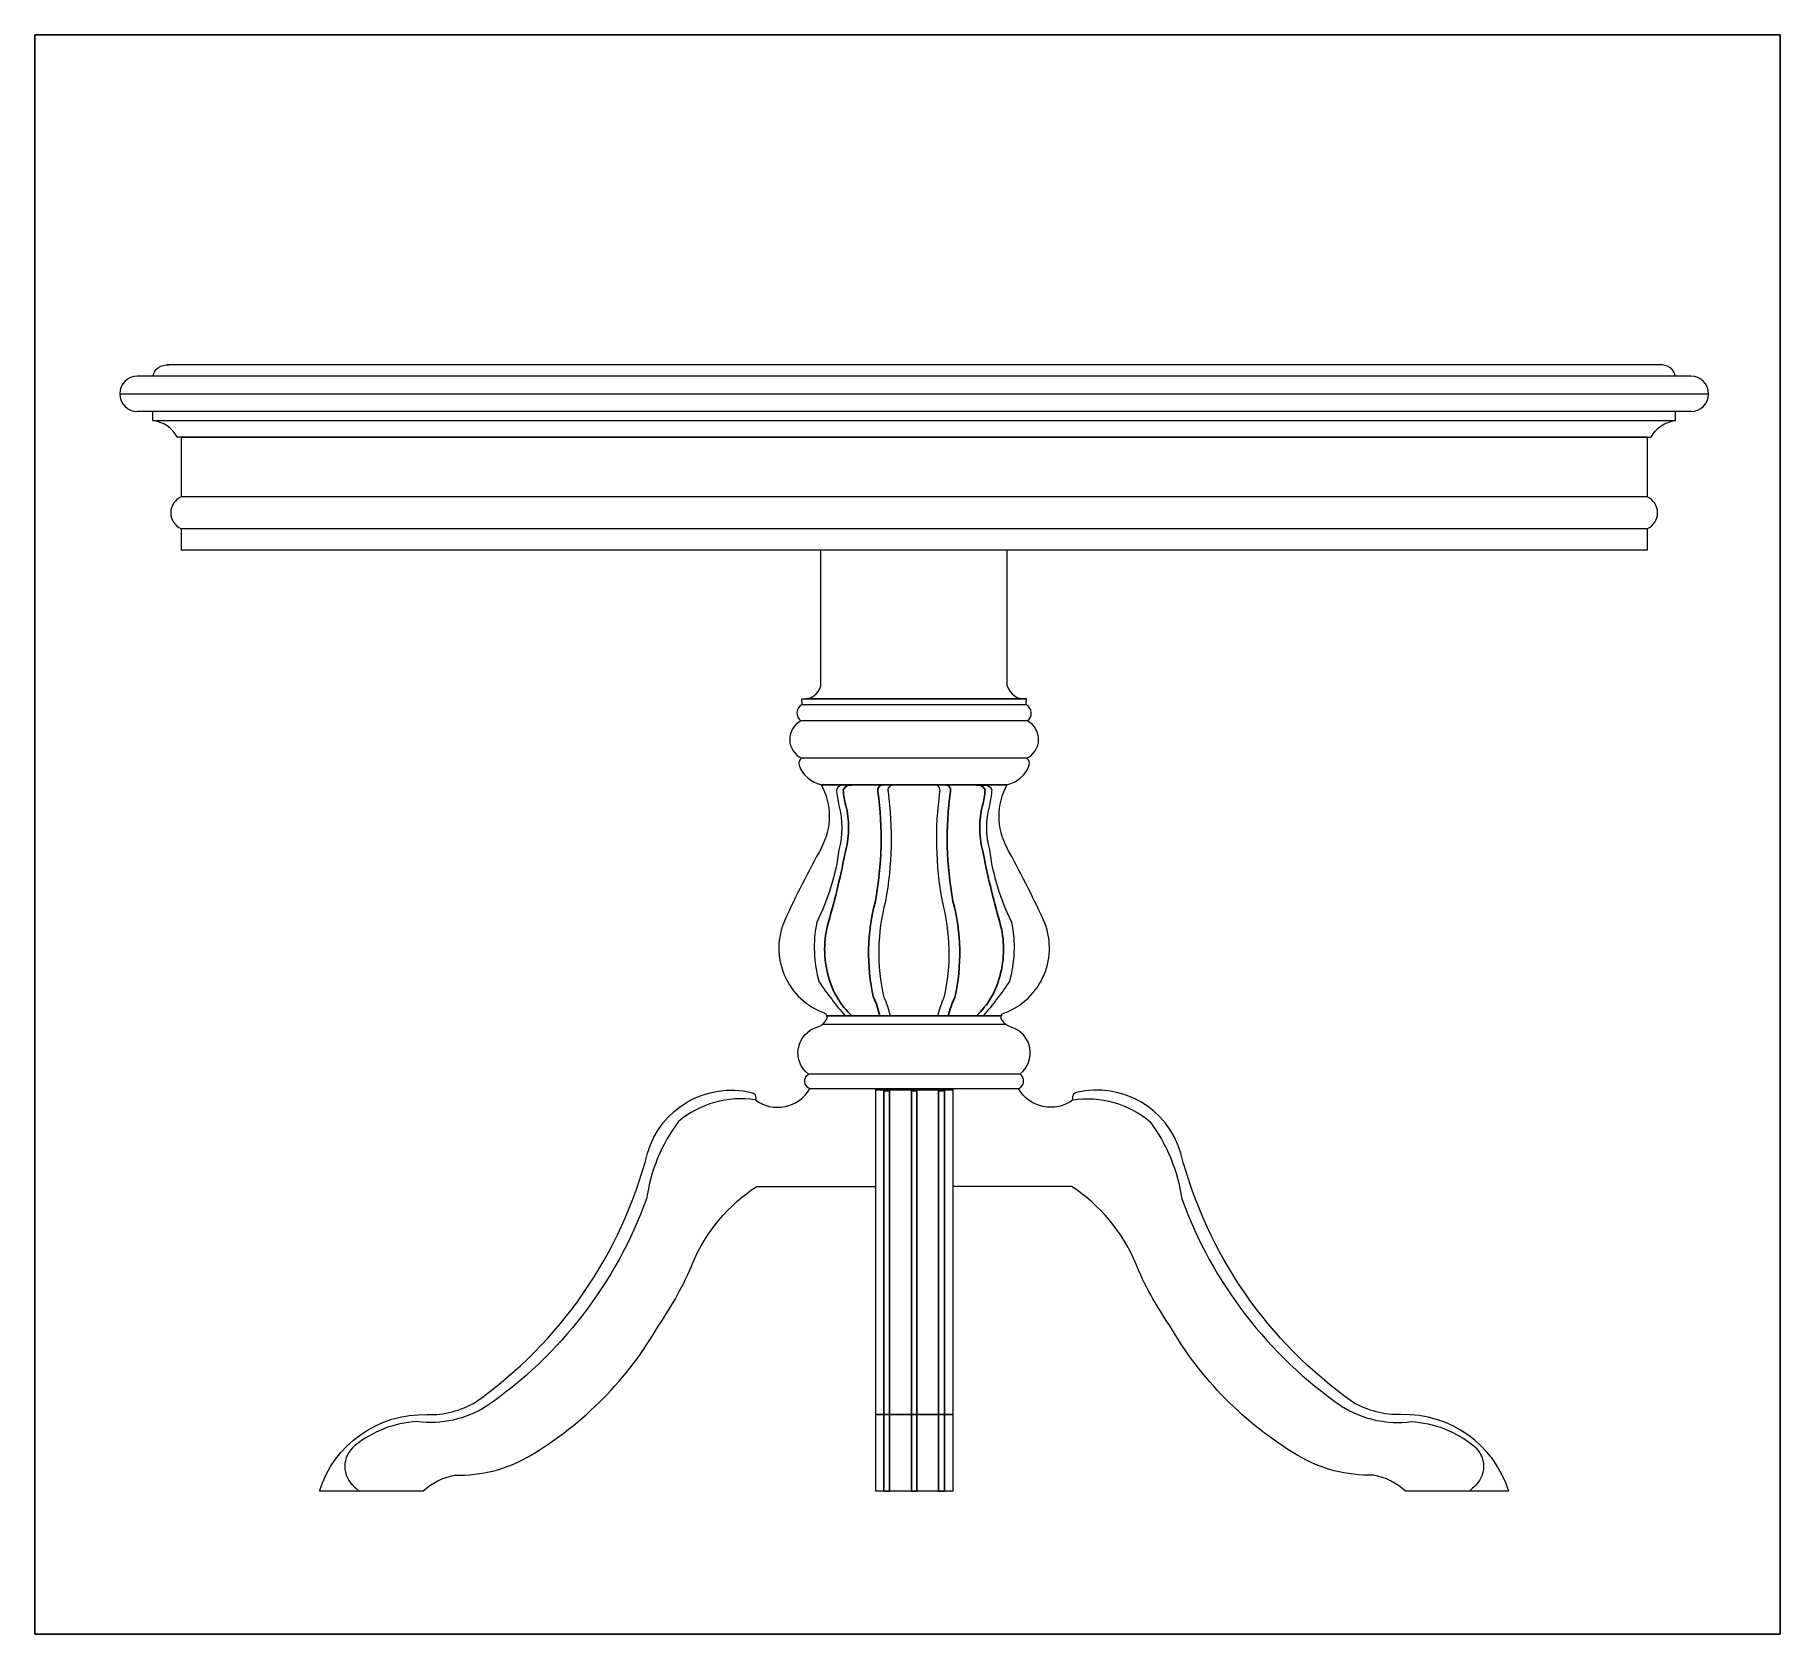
# Model space of a CAD drawing. Header units: millimetres. Extents: x -806.17 to -804.96, y 3532.73 to 3533.83.
import ezdxf

# ---------------------------------------------------------------- set-up
doc = ezdxf.new("R2010")
doc.units = ezdxf.units.MM
doc.layers.add('001_Dark_1 5', color=7, linetype='Continuous', lineweight=0)
doc.layers.add('002_Medium_1 5', color=250, linetype='Continuous', lineweight=0)
doc.layers.add('003_Light_1 5', color=252, linetype='Continuous')

msp = doc.modelspace()

# ---------------------------------------------------------------- linework, layer by layer
at = {"layer": '001_Dark_1 5'}
for p, q in [((-805.021, 3533.5975), (-806.0965, 3533.5975)), ((-805.021, 3533.573), (-806.0965, 3533.573)), ((-805.0513, 3533.514), (-806.0663, 3533.514)), ((-805.0513, 3533.4919), (-806.0663, 3533.4919)), ((-805.4804, 3533.3588), (-805.6371, 3533.3588)), ((-805.4805, 3533.3331), (-805.637, 3533.3331))]:
    msp.add_line(p, q, dxfattribs=at)
for points in [[(-805.6065, 3533.3144, 0.350682), (-805.6125, 3533.311, 0.048893), (-805.6108, 3533.3003, -0.128928), (-805.6108, 3533.2695, -0.084022), (-805.6262, 3533.2195, 0.120192), (-805.6245, 3533.178, 0.02999), (-805.6065, 3533.1546, 0.144968)], [(-805.5752, 3533.1546, 0.057065), (-805.5796, 3533.1674, -0.120977), (-805.5784, 3533.234, 0.079371), (-805.5766, 3533.3099, -0.457726), (-805.5733, 3533.3145)], [(-805.5423, 3533.1546, -0.057065), (-805.5379, 3533.1674, 0.120977), (-805.5392, 3533.234, -0.079371), (-805.5409, 3533.3099, 0.457726), (-805.5443, 3533.3145)], [(-805.511, 3533.3144, -0.350682), (-805.505, 3533.311, -0.048893), (-805.5067, 3533.3003, 0.128928), (-805.5067, 3533.2695, 0.084022), (-805.4913, 3533.2195, -0.120192), (-805.493, 3533.178, -0.02999), (-805.511, 3533.1546, -0.144968)], [(-805.6687, 3533.0964, 0.215991), (-805.7219, 3533.0814, 0.126922), (-805.744, 3533.0279, -0.155141), (-805.8547, 3532.8843, -0.176959), (-805.9029, 3532.8737, 0.156049), (-805.9461, 3532.8569, 0.476807), (-805.9461, 3532.8283, -0.061503), (-805.9433, 3532.8254, -0.061503)], [(-805.4488, 3533.0964, -0.215991), (-805.3956, 3533.0814, -0.126922), (-805.3735, 3533.0279, 0.155141), (-805.2628, 3532.8843, 0.176959), (-805.2146, 3532.8737, -0.156049), (-805.1714, 3532.8569, -0.476807), (-805.1714, 3532.8283, 0.061503), (-805.1742, 3532.8254, 0.061503)]]:
    msp.add_lwpolyline(points, format="xyb", dxfattribs=at)
for centre, radius, start, end in [((-806.0965, 3533.5853), 0.0122, 90, 270), ((-805.021, 3533.5853), 0.0122, 270, 90), ((-806.0613, 3533.5029), 0.0121, 114.1706, 245.8294), ((-805.0562, 3533.5029), 0.0121, 294.1706, 65.8294), ((-805.6305, 3533.346), 0.0144, 117.2465, 244.7659), ((-805.487, 3533.346), 0.0144, 295.2341, 62.7535)]:
    msp.add_arc(centre, radius, start, end, dxfattribs=at)
at = {"layer": '002_Medium_1 5'}
for p, q in [((-805.0417, 3533.6054), (-806.0758, 3533.6054)), ((-806.1088, 3533.5853), (-805.0088, 3533.5853)), ((-806.0858, 3533.5669), (-806.0858, 3533.573)), ((-805.0317, 3533.5669), (-805.0317, 3533.573)), ((-806.0858, 3533.5669), (-805.0317, 3533.5669)), ((-806.0663, 3533.5553), (-806.0663, 3533.514)), ((-805.0513, 3533.5553), (-805.0513, 3533.514)), ((-806.0663, 3533.4919), (-806.0663, 3533.4771)), ((-805.0513, 3533.4919), (-805.0513, 3533.4771)), ((-805.0513, 3533.4771), (-806.0663, 3533.4771)), ((-805.6233, 3533.438), (-805.6233, 3533.4771)), ((-805.4943, 3533.438), (-805.4943, 3533.4771)), ((-805.6233, 3533.3832), (-805.6233, 3533.438)), ((-805.4943, 3533.3832), (-805.4943, 3533.438)), ((-805.6362, 3533.3701), (-805.6365, 3533.3741)), ((-805.4811, 3533.37), (-805.6364, 3533.37)), ((-805.4813, 3533.3701), (-805.481, 3533.3741)), ((-805.6221, 3533.1489), (-805.4954, 3533.1489)), ((-805.4855, 3533.1143), (-805.632, 3533.1143)), ((-805.4865, 3533.1041), (-805.631, 3533.1041)), ((-805.5856, 3533.1041), (-805.5856, 3532.8254)), ((-805.5319, 3533.1032), (-805.5856, 3533.1032)), ((-805.5319, 3533.1041), (-805.5319, 3532.8254)), ((-805.8988, 3532.8254), (-805.9705, 3532.8254)), ((-805.5319, 3532.8254), (-805.5856, 3532.8254)), ((-805.1471, 3532.8254), (-805.2187, 3532.8254))]:
    msp.add_line(p, q, dxfattribs=at)
for points in [[(-806.0858, 3533.5975, -0.369874), (-806.075, 3533.6054, -0.921415)], [(-805.0317, 3533.5975, 0.369874), (-805.0425, 3533.6054, 0.921415)], [(-806.0663, 3533.5553), (-806.0689, 3533.5553, 0.234927), (-806.0858, 3533.5669), (-806.0858, 3533.573)], [(-805.0513, 3533.5553), (-805.0486, 3533.5553, -0.234927), (-805.0317, 3533.5669), (-805.0317, 3533.573)], [(-805.9705, 3532.8254, -0.336812), (-805.8959, 3532.8785, 0.141791), (-805.8624, 3532.8871, 0.177064), (-805.7433, 3533.0596, -0.399491), (-805.6713, 3533.1016, -0.467561), (-805.6687, 3533.0964, 0.449377), (-805.631, 3533.1041, -0.582356), (-805.632, 3533.1143, -0.608203), (-805.626, 3533.1468, 0.203196), (-805.6193, 3533.1523, 0.395625), (-805.6205, 3533.1563, 0.395625)], [(-805.1471, 3532.8254, 0.336812), (-805.2216, 3532.8785, -0.141791), (-805.2551, 3532.8871, -0.177064), (-805.3742, 3533.0596, 0.399491), (-805.4463, 3533.1016, 0.467561), (-805.4488, 3533.0964, -0.449377), (-805.4865, 3533.1041, 0.582356), (-805.4855, 3533.1143, 0.608203), (-805.4916, 3533.1468, -0.203196), (-805.4982, 3533.1523, -0.507511), (-805.496, 3533.1567)], [(-805.8988, 3532.8254, -0.147315), (-805.8767, 3532.8366, 0.143871), (-805.8244, 3532.8502, 0.129483), (-805.7355, 3532.9405, 0.053245), (-805.7119, 3532.9836, -0.150519), (-805.6677, 3533.0365), (-805.5856, 3533.0365)], [(-805.2187, 3532.8254, 0.147315), (-805.2408, 3532.8366, -0.143871), (-805.2931, 3532.8502, -0.129483), (-805.382, 3532.9405, -0.053245), (-805.4056, 3532.9836, 0.150519), (-805.4498, 3533.0365), (-805.5319, 3533.0365)]]:
    msp.add_lwpolyline(points, format="xyb", dxfattribs=at)
for centre, radius, start, end in [((-805.6353, 3533.3865), 0.0125, 264.3043, 344.5517), ((-805.4822, 3533.3865), 0.0125, 195.4483, 275.6957), ((-805.6333, 3533.3642), 0.00662, 116.3649, 234.483), ((-805.4843, 3533.3642), 0.00662, 305.517, 63.6351), ((-805.6347, 3533.3295), 0.00399, 119.0428, 199.7528), ((-805.4828, 3533.3295), 0.00399, 340.2472, 60.9572), ((-805.6186, 3533.3353), 0.0211, 199.7528, 258.0925), ((-805.4989, 3533.3353), 0.0211, 281.9075, 340.2472), ((-805.6619, 3533.2928), 0.0446, 330.7567, 29.2433), ((-805.4556, 3533.2928), 0.0446, 150.7567, 209.2433), ((-805.0244, 3532.9359), 0.6859, 150.7567, 155.4463), ((-806.0931, 3532.9359), 0.6859, 24.5537, 29.2433), ((-805.6044, 3533.2016), 0.048, 156.2467, 250.4208), ((-805.5131, 3533.2016), 0.048, 290.9236, 23.7533)]:
    msp.add_arc(centre, radius, start, end, dxfattribs=at)
at = {"layer": '003_Light_1 5'}
for p, q in [((-805.0513, 3533.5553), (-806.0663, 3533.5553)), ((-805.481, 3533.3741), (-805.634, 3533.3741)), ((-805.4946, 3533.3146), (-805.623, 3533.3146)), ((-805.6191, 3533.1546), (-805.4984, 3533.1546)), ((-805.5856, 3532.8785), (-805.5319, 3532.8785))]:
    msp.add_line(p, q, dxfattribs=at)
for points in [[(-805.6018, 3533.3144, 0.350682), (-805.6078, 3533.311, 0.048893), (-805.6061, 3533.3003, -0.128928), (-805.6061, 3533.2695, -0.021916), (-805.6181, 3533.2195, 0.140326), (-805.6181, 3533.1819, 0.144968), (-805.6018, 3533.1546, 0.144968)], [(-805.5825, 3533.1546, 0.057065), (-805.5869, 3533.1674, -0.120977), (-805.5856, 3533.234, 0.079371), (-805.5838, 3533.3099, -0.457726), (-805.5805, 3533.3145)], [(-805.5351, 3533.1546, -0.057065), (-805.5306, 3533.1674, 0.120977), (-805.5319, 3533.234, -0.079371), (-805.5337, 3533.3099, 0.457726), (-805.537, 3533.3145)], [(-805.5157, 3533.3144, -0.350682), (-805.5097, 3533.311, -0.048893), (-805.5114, 3533.3003, 0.128928), (-805.5114, 3533.2695, 0.021916), (-805.4995, 3533.2195, -0.140326), (-805.4995, 3533.1819, -0.144968), (-805.5157, 3533.1546, -0.144968)]]:
    msp.add_lwpolyline(points, format="xyb", dxfattribs=at)
for points in [[(-805.5797, 3533.1027), (-805.5758, 3533.1027), (-805.5758, 3532.8255), (-805.5797, 3532.8255)], [(-805.5568, 3533.1026), (-805.5607, 3533.1026), (-805.5607, 3532.8254), (-805.5568, 3532.8254)], [(-805.5378, 3533.1027), (-805.5418, 3533.1027), (-805.5418, 3532.8255), (-805.5378, 3532.8255)]]:
    msp.add_lwpolyline(points, close=True, dxfattribs=at)
at = {"layer": 'Defpoints'}
msp.add_lwpolyline([(-806.1674, 3533.8338), (-804.9593, 3533.8338), (-804.9593, 3532.7265), (-806.1674, 3532.7265), (-806.1674, 3533.8338)], dxfattribs=at)
msp.add_lwpolyline([(-806.1674, 3533.8338), (-804.9593, 3533.8338), (-804.9593, 3532.7265), (-806.1674, 3532.7265), (-806.1674, 3533.8338)], dxfattribs=at)

doc.saveas('drawing.dxf')
